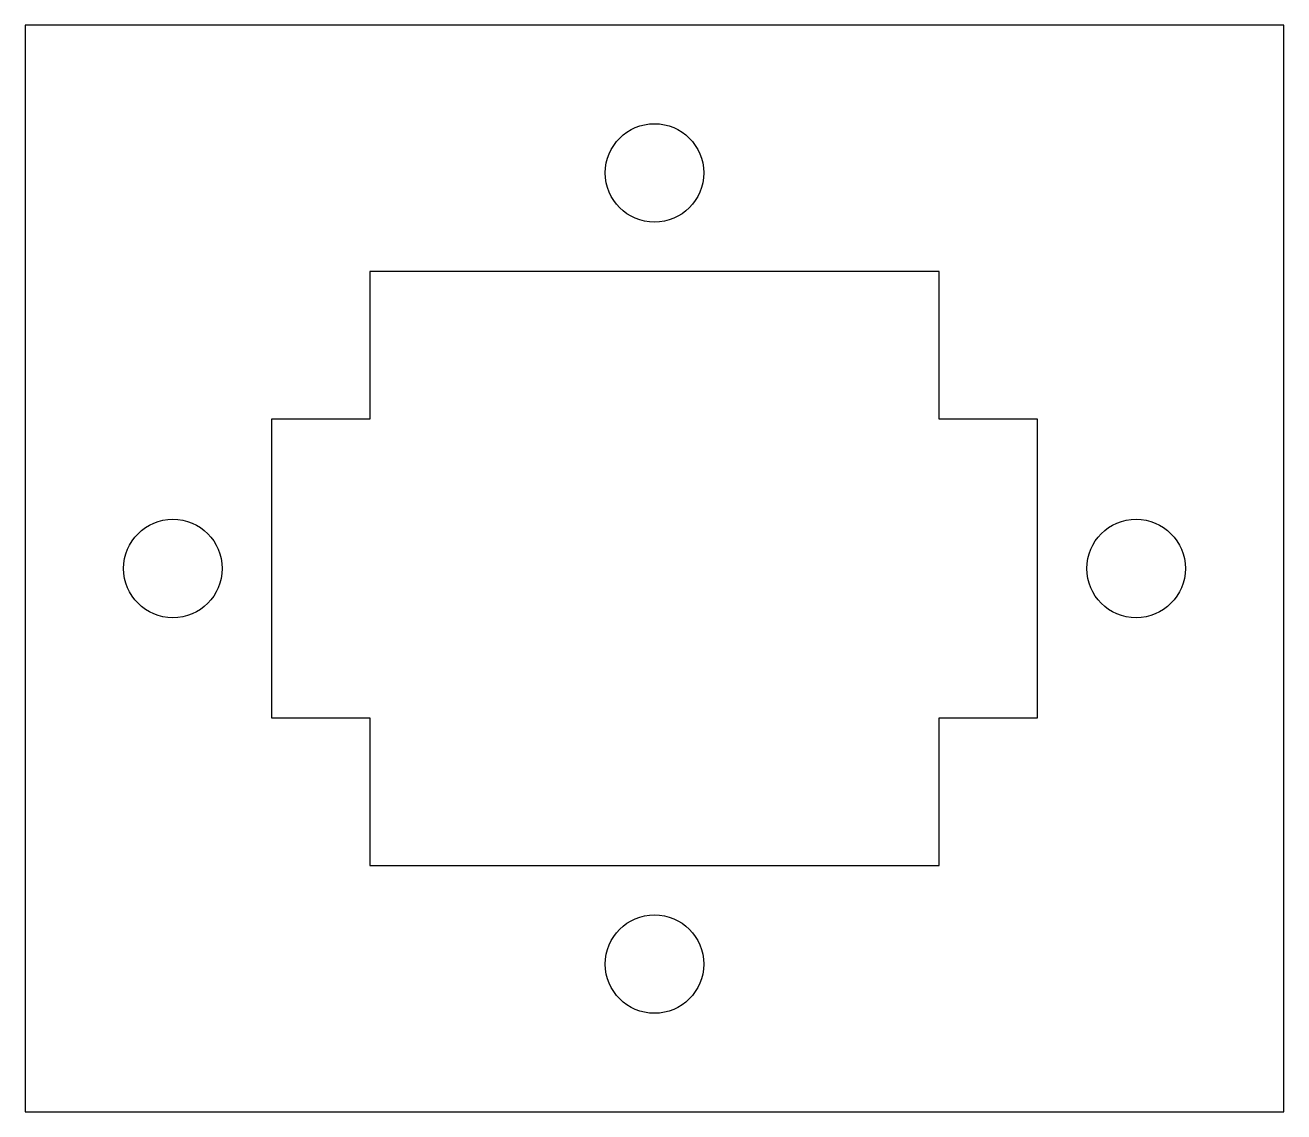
# Model space of a CAD drawing. Header units: millimetres. Extents: x 0 to 51.1, y 0 to 44.1.
import ezdxf

# ---------------------------------------------------------------- set-up
doc = ezdxf.new("R2010")
doc.units = ezdxf.units.MM

msp = doc.modelspace()

# ---------------------------------------------------------------- linework, layer by layer
at = {"color": 7, "linetype": 'Continuous', "lineweight": 25}
for p, q in [((51.12, 44.13), (0, 44.13)), ((0, 44.13), (0, 0)), ((51.12, 0), (51.12, 44.13)), ((14, 34.13), (14, 28.13)), ((37.12, 34.13), (14, 34.13)), ((37.12, 28.13), (37.12, 34.13)), ((14, 28.13), (10, 28.13)), ((10, 28.13), (10, 16)), ((41.12, 28.13), (37.12, 28.13)), ((41.12, 16), (41.12, 28.13)), ((10, 16), (14, 16)), ((14, 16), (14, 10)), ((37.12, 10), (37.12, 16)), ((37.12, 16), (41.12, 16)), ((14, 10), (37.12, 10)), ((0, 0), (51.12, 0))]:
    msp.add_line(p, q, dxfattribs=at)
for centre in [(25.56, 38.13), (6, 22.065), (45.12, 22.065), (25.56, 6)]:
    msp.add_circle(centre, 2, dxfattribs=at)

doc.saveas('drawing.dxf')
